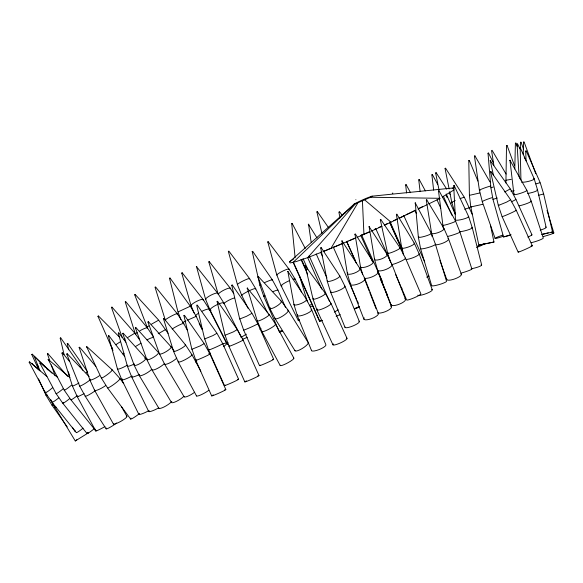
<?xml version="1.0" encoding="UTF-8"?>
<svg xmlns="http://www.w3.org/2000/svg" width="583" height="583" viewBox="0 0 583 583"><rect width="100%" height="100%" fill="white"/><g stroke="black" fill="none" stroke-linecap="round" stroke-linejoin="round"><path stroke-width="0.87" d="M505.913 182.996L506.518 145.641L507.101 145.539L514.476 165.557M514.789 169.012L515.394 143.25L515.97 143.156L517.201 146.493M520.306 148.57L520.451 142.354L521.034 142.252L523.49 148.927M523.228 154.575L523.534 142.143L524.117 142.041L535.762 173.741M194.103 312.976L191.049 305.645L181.743 273.07L182.188 272.808L203.234 299.647L209.363 309.384L226.656 343.504M227.304 344.043L209.989 309.937L205.61 299.334L196.493 266.606L217.794 293.329L223.894 303.08L240.801 336.376M196.828 266.518L196.303 266.759M230.256 288.898A6.807 1.377 -27.3 0 0 225.038 289.554A6.807 1.377 -27.3 0 0 218.275 294.422L208.801 261.913L209.246 261.65L230.431 288.41L233.747 293.65M209.326 261.658L208.809 261.927M153.446 336.894L147.47 327.996L125.644 301.498L125.207 301.768L135.46 334.336A6.807 1.108 -28.4 0 1 137.122 332.572M322.013 320.264A7.768 0.408 -24.1 0 1 319.878 321.029L319.455 321.102L320.052 320.606M294.94 350.317A7.768 1.902 -31.9 0 0 302.009 348.641A7.768 1.902 -31.9 0 0 308.152 342.505L288.184 310.309L281.37 301.222L258.437 276.655L257.978 276.991L269.893 308.516L275.081 318.631L295.049 350.828M363.945 319.236L350.485 284.526L347.41 273.77L341.951 240.859L359.966 268.603L364.82 278.63L378.28 313.341M342.265 240.874L341.725 241.049M362.677 274.484L360.549 267.036L354.96 234.191L355.411 234.089L373.105 261.876M355.404 234.14L354.872 234.315M391.12 305.011L377.624 270.323L374.585 259.544L369.126 226.634L387.141 254.377L391.958 264.42L405.455 299.115M369.44 226.649L368.901 226.823M158.86 408.268L139.315 375.598L134.214 365.366L122.707 333.44L123.166 333.214L145.794 358.246M123.159 333.257L122.722 333.527M171.511 402.54L151.966 369.87L146.858 359.638L135.351 327.719L135.817 327.486L158.445 352.526A6.807 1.53 -31 0 1 152.163 358.115A6.807 1.53 -31 0 1 147.113 358.589M135.817 327.508L135.314 327.799M148.468 321.78L147.958 322.056L148.461 321.765L171.089 346.798L173.683 350.347M55.035 407.517L75.28 440.959L88.463 432.79M75.28 440.959L76.825 439.72M69.734 376.122L68.255 371.75M191.953 349.144L195.801 360.338L211.695 395.944M204.72 338.818L208.568 350.011L224.462 385.618M225.096 335.138L228.951 346.331L244.845 381.938M239.773 318.857L243.628 330.058L259.522 365.658M323.456 251.404L330.896 248.467L357.692 203.168M298.263 320.461L281.137 285.794L276.816 275.023L267.779 241.938L268.224 241.756L289.037 269.149L295.093 279.089L301.462 291.988M432.127 236.662L426.304 200.056L426.741 199.831L443.969 228.463L448.538 238.79L461.328 274.207M426.843 199.896L426.326 200.071M311.584 350.726L297.33 315.622L294.014 304.72L287.834 271.401L306.512 299.414L311.599 309.566L325.846 344.67A7.768 1.902 -22 0 1 318.981 349.632A7.768 1.902 -22 0 1 311.511 350.215M288.14 271.394L287.608 271.576M38.573 369.44L31.795 354.559L32.276 354.216M113.394 423.972L94.679 390.442L89.833 379.97L79.15 347.468L79.616 347.249L95.831 366.379M79.601 347.286L79.106 347.541M130.599 419.039L107.556 387.892L101.355 378.032L86.627 346.805M359.325 321.393L344.896 286.115L339.751 275.912L321.218 247.68L320.716 247.935L327.252 281.225L330.627 292.178L345.056 327.449M248.074 308.32L241.726 295.362L237.419 284.533L228.339 251.382L228.864 251.12L249.641 278.667L255.682 288.658L267.597 312.962M76.337 432.644L52.062 402.321L45.372 392.731L29.165 362.232L29.609 361.89L46.917 376.538M29.595 361.919L29.194 362.247M87.064 433.563L62.782 403.239L56.099 393.649L39.892 363.151L40.336 362.808L57.644 377.456M40.314 362.837L39.921 363.165M95.218 430.116L70.922 399.8L64.254 390.202L48.236 359.529M48.287 359.558L69.96 377.522M177.05 314.069A6.807 0.67 -28.2 0 0 172.24 315.643A6.807 0.67 -28.2 0 0 165.295 320.06L155.02 287.179L155.537 286.902L177.298 313.741L183.732 323.521L187.136 329.898M106.142 428.899L85.242 396.272L79.638 386.048L66.761 354.063L67.242 353.764L89.112 376.633M67.227 353.801L66.797 354.078M112.971 350.441L97.966 316.343L98.447 316.022L119.675 337.302M403.502 254.953L401.702 248.103L396.396 214.435L396.834 214.223L414.367 243.257L419.09 253.707L432.207 289.649M396.95 214.238L396.455 214.442M332.98 344.888L316.926 309.996L313.049 299.115L305.208 265.746L325.336 293.315L330.955 303.379L347.002 338.271M138.834 414.353L121.803 379.788L117.482 369.032L108.423 335.917L108.897 335.713L124.689 356.453M108.883 335.75L108.423 335.983M118.291 333.163L118.815 332.915L125.899 342.206M118.801 332.944L118.313 333.185L127.4 366.226L131.722 376.982L148.752 411.547M196.544 396.01L178.267 362.05L173.603 351.44L163.451 318.624L163.867 318.442L185.525 344.903L191.88 354.588L200.807 371.174M163.852 318.478L163.371 318.726M280.226 365.57L261.956 331.61L257.292 320.993L247.265 288.104L269.215 314.463L275.57 324.148L293.839 358.108M247.556 288.009L247.09 288.279M295.136 257.788L291.719 223.697L292.236 223.566L305.237 248.416M182.239 272.859L181.75 273.084M32.029 363.785L38.784 369.892M355.164 204.137L307.744 257.599L296.339 261.519L290.13 262.977L289.547 261.869L354.938 203.584L352.307 206.076M406.584 192.966L405.644 184.891L406.176 184.709L410.519 192.696M420.117 191.537L418.754 179.87L419.315 179.695L425.357 190.867M433.643 190.116L431.879 174.842L432.433 174.681L437.607 184.257M40.038 370.89L34.28 356.432L45.343 367.305M34.484 356.33L34.011 356.65M281.676 330.444A7.768 0.612 -23.7 0 0 279.359 331.916L263.742 296.266L259.88 285.218L252.22 251.543L252.716 251.339L272.334 279.84L277.96 290.123L285.583 307.54M390.734 262.744L387.673 253.365L380.298 219.733L380.786 219.492L400.113 247.906L405.491 258.218L420.846 293.766A7.768 0.998 -23.2 0 1 414.593 297.614A7.768 0.998 -23.2 0 1 406.65 300.005L395.58 274.374M380.823 219.521L380.356 219.725M293.293 262.233L353.641 204.611A10.275 0.539 -24.1 0 1 354.843 203.627L360.702 200.756A10.275 0.539 -24.1 0 1 367.786 197.681L371.932 196.194L454.179 187.872M339.182 218.523L340.494 217.277M344.429 213.546L345.748 212.299M347.06 211.053L350.995 207.322M520.94 180.118L520.182 147.616M546.096 227.188L537.497 189.766L534.174 178.726L520.255 147.703M147.193 327.18L134.724 294.83L135.227 294.524L158.627 320.082L168.079 333.345M147.054 327.187L148.898 325.846M158.372 320.315L151.551 324.141M165.419 329.738L165.71 329.475L158.204 333.753M455.512 219.988L453.691 185.766L454.208 185.605L468.63 216.533L472.215 227.523L481.631 264.85M454.244 185.642L453.749 185.773M503.333 236.232A7.768 0.634 -19.1 0 1 495.098 238.432L482.272 201.631L479.415 190.277L474.445 156.12L474.992 155.938L489.99 181.969M431.69 285.743L420.605 248.708L418.368 237.274L415.271 202.92L431.34 233.287L435.414 244.168L446.498 281.203A7.768 1.086 -16.5 0 1 438.984 284.642A7.768 1.086 -16.5 0 1 431.719 285.444M415.562 202.891L415.038 203.044M95.78 431.041L77.291 396.753L72.445 386.077L61.944 353.087L62.439 352.824L69.362 361.263M62.417 352.846L61.973 353.094M37.21 364.878C37.888 363.785 37.953 369.425 39.09 369.87M513.951 194.613L509.972 160.296M531.208 242.666A7.768 0.969 -17.9 0 0 539.392 240.174A7.768 0.969 -17.9 0 0 543.254 237.944L531.193 201.135L526.843 190.335L510.03 160.361M446.789 189.191L436.201 172.772L435.654 172.991L439.014 189.949M449.121 188.987L445.048 168.465L445.601 168.247L464.367 197.353L472.317 214.573M31.97 363.763L32.225 363.61M311.176 242.375L308.553 224.287M308.524 224.331L317.014 237.937M289.547 261.869L293.898 258.786M321.984 233.557L316.897 211.935L317.414 211.709L328.353 227.385M317.392 211.724L316.926 211.935M340.195 217.299C338.191 211.928 338.745 209.231 342.112 215.601M443.248 227.975L438.518 191.013L439.079 190.83L455.571 221.11L459.9 231.968L471.866 268.967M64.094 354.602L60.217 338.176L60.756 337.936L80.563 366.299L82.786 370.234M122.248 337.564L111.484 307.438L111.987 307.139L134.841 333.185L139.607 339.794M111.965 307.154L111.528 307.409M47.893 353.692L47.42 353.976L47.915 353.677L67.766 376.472M68.692 349.807L67.264 343.751L67.803 343.511L87.086 371.131M292.229 223.581L291.704 223.741M79.995 366.751L80.214 366.357M87.53 372.012L86.167 372.799M216.679 333.425L212.941 335.589L204.64 338.956L196.704 305.222L197.222 305.004L217.022 333.367L222.706 343.635L238.6 379.241M203.912 343.751L200.18 345.908L191.873 349.283L183.936 315.549L184.454 315.33L204.254 343.693L209.938 353.961L225.832 389.568M251.732 313.465L246.42 316.358L239.7 318.996L231.764 285.269L232.274 285.043L252.082 313.406L257.759 323.682L273.653 359.281M232.253 285.065L231.786 285.276M237.055 329.745L233.324 331.902L225.023 335.276L217.087 301.542L217.597 301.324L237.405 329.686L243.082 339.955L258.976 375.561M217.597 301.331L217.109 301.549M493.517 175.556L490.288 160.733M490.339 160.748L510.387 188.987L515.911 199.328L531.958 234.854M518.156 252.14L502.101 216.614L498.334 205.478L490.551 171.672L490.908 171.526L510.715 199.889L516.239 210.237L532.286 245.764M498.902 205.027L498.334 205.478L506.634 202.104L510.365 199.947M252.679 251.375L252.184 251.579M180.847 319.499L177.975 311.89L169.507 278.302L170.039 278.055L190.298 306.177L196.194 316.358L202.294 329.541M190.014 306.359L178.107 311.883M195.859 316.569L196.194 316.358L187.675 320.103M48.476 359.361L48.046 359.733M141.071 343.176L135.533 346.506M406.162 184.753L405.673 184.898M432.389 174.718L431.901 174.864M442.526 196.901L454.128 189.832M127.888 337.389L134.535 333.338M334.299 312.094L338.235 309.843M124.135 339.546L125.156 338.971M135.22 294.524L134.731 294.83M31.832 354.551L32.284 354.216L51.974 373.135M86.473 346.994L86.896 346.652L112.228 369.87L119.974 378.571L123.727 383.643M526.245 151.033L525.698 151.157L526.26 151.026L540.23 182.734L543.655 193.971L552.538 231.976L541.702 234.592M170.032 278.062L169.536 278.295M182.457 322.676L185.948 320.927M56.099 407.153L54.948 407.67L50.765 399.668M87.312 433.307L88.099 432.914M493.888 165.455L491.549 150.531L492.103 150.334L506.066 174.04M384.496 225.191L397.621 219.04M399.26 218.239L415.643 210.274M418.098 209.078L427.106 204.691M428.745 203.897L440.209 198.315L370.606 197.243M208.765 353.728L210.274 352.999M429.03 276.087L426.763 277.165M353.641 204.611L370.73 197.178A10.275 0.539 -24.1 0 0 371.932 196.194M355.9 199.692L355.827 199.721M504.725 191.931L510.038 189.038M354.704 308.932L356.526 308.101A7.768 0.408 -24.1 0 0 359.624 306.592M357.328 237.259L369.695 231.866M371.342 231.123L382.025 226.306M98.44 316.022L97.966 316.358M330.896 248.467L355.681 237.959M403.808 215.623L424.701 261.833M354.821 308.451L358.173 307.066M355.113 308.742L359.237 307.052M435.72 172.976L436.193 172.772M336.114 316.197L340.195 314.616M510.285 235.262L503.537 236.938L492.978 199.364L490.886 187.784L488.022 153.271L488.59 153.118L493.313 162.679M503.537 236.938L511.043 234.687M490.092 160.85L490.565 160.624M490.893 171.526L490.39 171.766M67.788 343.511L67.264 343.751M183.958 315.556L184.439 315.33M490.441 225.147L493.99 242.018L478.832 245.151L470.787 206.965L469.395 195.29L468.79 160.668L469.359 160.544L477.9 181.058M469.366 160.544L468.79 160.668M478.832 245.151L493.99 242.018M268.216 241.748L267.728 242.018M445.12 168.451L445.594 168.239M338.985 212.11L339.488 211.869M60.741 337.936L60.231 338.176M519.147 176.992L517.07 144.169L517.646 144.023L519.912 148.847M493.233 187.026L490.952 187.813M497.314 198.009L492.978 199.364L493.626 199.277M438.919 190.86L438.54 191.013M525.706 151.15L526.07 160.923M258.458 276.685L257.956 276.983M308.808 224.207L308.269 224.411M474.985 155.938L474.46 156.135M535.806 183.871L539.88 182.785M538.605 195.261L543.655 193.971L543.254 194.03M517.631 144.023L517.085 144.169M322.297 320.584L319.834 321.167L319.324 320.191L293.453 262.365M542.489 234.177L548.275 232.85M519.606 178.711L520.379 178.544M488.59 153.118L488.029 153.271M551.248 232.209L552.538 231.976M479.802 192.973L469.49 195.32M482.673 204.312L470.787 206.965L471.509 206.921M505.789 180.278L511.233 179.345M515.919 143.163L515.416 143.243M521.02 142.259L520.459 142.354M509.775 160.427L510.263 160.23M510.963 191.268L514.199 190.721M523.92 142.077L523.549 142.135M506.714 145.604L507.101 145.539M321.24 247.709L320.694 247.921M419.286 179.688L418.791 179.885M304.996 265.921L305.507 265.659M519.985 147.739L520.481 147.579M147.958 322.071L159.509 353.917L164.61 364.149L184.155 396.819M364.871 200.049L391.069 222.225M46.625 368.594L47.901 369.884M67.22 426.88L52.142 405.418L46.064 395.412L38.536 378.848M72.35 427.266L74.85 431.034M449.194 192.922L450.156 194.416M121.636 406.898L126.861 416.255M524.248 157.199L525.509 159.618M199.16 323.55L202.046 329.235M446.199 194.001L455.44 214.653M446.112 195.13L447.219 197.615M443.393 196.231L451.891 215.229M437.031 199.86L440.726 208.124M414.943 210.332L416.422 213.64M390.486 222.721L402.678 249.983M389.743 222.218L403.05 251.958M389.575 222.181L401.767 249.444M375.744 228.543L389.787 259.938M361.555 234.862L382.251 281.123M360.688 235.255L372.508 261.694M380.269 279.046L387.294 294.743A7.768 0.408 -24.1 0 1 386.74 295.1M346.659 241.347L355.207 260.339M346.63 241.486L356.242 262.969M356.563 299.174L333.287 247.126A7.768 0.408 -24.1 0 0 342.491 243.424M357.306 300.821L358.414 303.298M320.708 252.315L322.559 256.447M316.212 253.962L326.925 277.923M309.172 255.915L329.497 301.36M321.721 289.044L307.678 257.65L321.801 252.053A7.768 0.408 -24.1 0 1 320.876 252.126M303.029 258.597L307.831 269.339M301.469 259.369L306.272 270.111M300.974 259.391L307.62 274.258M293.213 262.445L319.455 321.102M377.959 271.897L391.419 306.607M364.55 279.06L369.148 290.91M369.804 292.608L376.042 308.691M439.83 260.31L446.833 279.702M47.412 353.976L49.774 360.68M51.253 364.871L55.093 375.758M455.206 213.589L451.774 202.367L449.653 191.661M547.051 210.383L553.85 232.938M299.589 276.029L307.372 301.841M362.437 201.15L363.938 234.461M339.284 275.693A6.807 1.494 -22.2 0 1 334.482 279.782A6.807 1.494 -22.2 0 1 327.216 280.817M358.793 321.138A7.768 1.705 -22.2 0 1 353.313 325.802A7.768 1.705 -22.2 0 1 345.012 326.99M344.364 285.859A7.768 1.705 -22.2 0 1 337.943 290.91A7.768 1.705 -22.2 0 1 331.027 291.077M257.365 323.74A7.768 0.408 -24.1 0 1 251.295 327.041A7.768 0.408 -24.1 0 1 243.709 329.898M272.407 359.624A7.768 0.408 -24.1 0 1 267.189 362.648A7.768 0.408 -24.1 0 1 260.164 365.147M148.505 410.818A7.768 1.261 -26.3 0 1 140.867 414.185A7.768 1.261 -26.3 0 1 139.257 413.427M131.466 376.246A7.768 1.261 -26.3 0 1 123.836 379.613A7.768 1.261 -26.3 0 1 122.226 378.863M127.32 365.111A6.807 1.108 -26.3 0 1 120.543 368.463A6.807 1.108 -26.3 0 1 117.46 368.726M183.638 396.535A7.768 1.742 -31 0 1 175.046 401.993A7.768 1.742 -31 0 1 171.796 401.337A7.768 1.742 -31 0 1 164.049 406.97A7.768 1.742 -31 0 1 158.78 407.787M164.093 363.865A7.768 1.742 -31 0 1 156.302 368.981A7.768 1.742 -31 0 1 151.879 369.396M69.545 398.743A7.768 0.78 -38.9 0 1 63.219 402.387M63.365 388.591A6.807 0.678 -38.9 0 1 56.114 393.416M94.854 428.206A7.768 0.78 -38.9 0 1 88.572 432.907A7.768 0.78 -38.9 0 1 87.501 432.71M375.481 228.776A7.768 0.408 -24.1 0 1 374.76 229.206M369.819 231.619A7.768 0.408 -24.1 0 1 363.588 234.271M362.473 234.672A7.768 0.408 -24.1 0 1 361.781 234.876M402.095 288.257A7.768 0.408 -24.1 0 1 401.366 288.687M414.863 210.252A7.768 0.408 -24.1 0 1 406.038 214.69M422.486 206.695A7.768 0.408 -24.1 0 1 420.686 207.526M420.066 207.803A7.768 0.408 -24.1 0 1 418.834 208.35M134.33 363.952A6.807 1.108 -26.3 0 1 127.378 365.92M139.031 374.68A7.768 1.261 -26.3 0 1 132.144 376.057M158.423 408.013A7.768 1.261 -26.3 0 1 150.793 411.379A7.768 1.261 -26.3 0 1 149.175 410.621M209.537 354.027A7.768 0.408 -24.1 0 1 202.541 357.743A7.768 0.408 -24.1 0 1 196.449 359.828M224.586 389.903A7.768 0.408 -24.1 0 1 223.311 391.069A7.768 0.408 -24.1 0 1 213.735 395.31A7.768 0.408 -24.1 0 1 213.342 394.888M268.814 314.361A6.807 1.079 -28.3 0 1 264.019 318.544A6.807 1.079 -28.3 0 1 257.292 320.672M275.11 324.039A7.768 1.232 -28.3 0 1 269.637 328.805A7.768 1.232 -28.3 0 1 261.964 331.239M293.387 357.998A7.768 1.232 -28.3 0 1 287.907 362.764A7.768 1.232 -28.3 0 1 280.234 365.198M242.688 340.02A7.768 0.408 -24.1 0 1 235.692 343.737A7.768 0.408 -24.1 0 1 229.6 345.821M257.73 375.897A7.768 0.408 -24.1 0 1 256.454 377.063A7.768 0.408 -24.1 0 1 246.886 381.304A7.768 0.408 -24.1 0 1 246.492 380.881M364.222 317.844A7.768 2.361 -21.1 0 0 371.531 318.661A7.768 2.361 -21.1 0 0 377.682 312.925A7.768 2.361 -21.1 0 0 387.425 310.724A7.768 2.361 -21.1 0 0 390.821 306.192M364.82 278.63A7.768 2.361 -21.1 0 1 357.109 284.278A7.768 2.361 -21.1 0 1 350.762 283.134M359.441 268.238A6.807 2.07 -21.1 0 1 354.056 273.259A6.807 2.07 -21.1 0 1 347.657 272.545M377.361 271.481A7.768 2.361 -21.1 0 1 373.965 276.014A7.768 2.361 -21.1 0 1 364.222 278.215M170.622 346.623A6.807 1.53 -31 0 1 166.344 351.513A6.807 1.53 -31 0 1 159.429 353.502M176.744 358.144A7.768 1.742 -31 0 1 168.953 363.26A7.768 1.742 -31 0 1 164.53 363.668M194.649 392.228A7.768 1.742 -31 0 1 187.434 396.374A7.768 1.742 -31 0 1 184.075 396.338M237.347 379.577A7.768 0.408 -24.1 0 1 232.129 382.601A7.768 0.408 -24.1 0 1 225.111 385.101M222.305 343.7A7.768 0.408 -24.1 0 1 215.309 347.417A7.768 0.408 -24.1 0 1 209.217 349.501M185.124 344.808A6.807 1.079 -28.3 0 1 179.542 349.399A6.807 1.079 -28.3 0 1 174.018 350.594M208.78 390.297A7.768 1.232 -28.3 0 1 200.698 394.946A7.768 1.232 -28.3 0 1 196.544 395.646M191.421 354.479A7.768 1.232 -28.3 0 1 185.051 359.726A7.768 1.232 -28.3 0 1 178.741 361.088M460.089 198.635A6.807 0.401 -22 0 1 464.046 197.593M451.883 202.439A6.807 0.401 -22 0 1 455.272 200.596M464.702 209.326A7.768 0.459 -22 0 1 469.22 208.131M455.33 213.662A7.768 0.459 -22 0 1 455.571 213.312M484.262 243.964A7.768 0.459 -22 0 1 476.61 247.513M477.528 246.15A7.768 0.459 -22 0 1 483.526 244.007M329.92 248.62A7.768 0.408 -24.1 0 1 322.997 251.608M84.134 393.591A7.768 0.525 -28.5 0 1 77.882 396.127M78.96 383.031A6.807 0.459 -28.5 0 1 72.503 385.91M104.955 426.581A7.768 0.525 -28.5 0 1 97.572 430.422A7.768 0.525 -28.5 0 1 96.37 430.414M287.63 310.076A7.768 1.902 -31.9 0 1 282.908 315.913A7.768 1.902 -31.9 0 1 274.979 318.121M280.882 301.017A6.807 1.669 -31.9 0 1 275.992 306.592A6.807 1.669 -31.9 0 1 270.104 307.394M151.449 369.593A7.768 1.742 -31 0 1 142.85 375.051A7.768 1.742 -31 0 1 139.607 374.395M144.497 358.144A6.807 1.53 -31 0 1 141.05 362.954A6.807 1.53 -31 0 1 134.462 364.309M105.676 385.56A7.768 1.421 -29.3 0 1 98.133 389.765A7.768 1.421 -29.3 0 1 94.635 390.042M99.46 375.692A6.807 1.246 -29.3 0 1 92.201 379.628A6.807 1.246 -29.3 0 1 90.168 379.059M126.358 416.116A7.768 1.421 -29.3 0 1 121.169 421.159A7.768 1.421 -29.3 0 1 113.357 423.564M71.52 385.144A6.807 0.678 -38.9 0 1 64.268 389.969M77.16 395.726A7.768 0.78 -38.9 0 1 70.937 399.53M95.612 430.057A7.768 0.78 -38.9 0 1 95.233 429.846M324.899 293.169A6.807 1.239 -24.6 0 1 319.273 297.541A6.807 1.239 -24.6 0 1 313.428 298.248M346.499 338.096A7.768 1.421 -24.6 0 1 340.086 343.088A7.768 1.421 -24.6 0 1 333.41 343.897M330.452 303.211A7.768 1.421 -24.6 0 1 324.039 308.203A7.768 1.421 -24.6 0 1 317.363 309.005M89.906 380.014A6.807 0.838 -32.8 0 1 83.187 384.583A6.807 0.838 -32.8 0 1 79.616 385.8M95.306 390.697A7.768 0.955 -32.8 0 1 88.273 395.157A7.768 0.955 -32.8 0 1 85.22 395.988M116.68 422.974A7.768 0.955 -32.8 0 1 108.708 428.024A7.768 0.955 -32.8 0 1 106.543 428.068M249.495 290.633A7.768 0.896 -26.2 0 1 255.398 289.059M241.916 295.53A7.768 0.896 -26.2 0 1 248.278 291.216M237.58 284.679A6.807 0.787 -26.2 0 1 243.687 280.649A6.807 0.787 -26.2 0 1 249.393 279.017M259.821 329.198A7.768 0.896 -26.2 0 1 260.965 328.44M223.581 303.692A7.768 1.567 -27.3 0 1 234.468 297.942M247.272 337.287A7.768 1.567 -27.3 0 1 242.331 339.211M246.42 334.197A7.768 1.567 -27.3 0 0 241.078 337.71A7.768 1.581 -27 0 0 241.216 337.185M403.152 216.169A7.768 0.408 -24.1 0 1 398.932 218.268M397.103 219.099A7.768 0.408 -24.1 0 1 395.259 219.908M394.669 220.163A7.768 0.408 -24.1 0 1 393.532 220.636M404.004 215.564A7.768 0.408 -24.1 0 1 403.808 215.768M428.673 276.233A7.768 0.408 -24.1 0 1 427.23 276.947M387.484 223.537A7.768 0.408 -24.1 0 1 384.233 225.096M380.568 226.721A7.768 0.408 -24.1 0 1 378.884 227.421M306.024 299.152A6.807 1.662 -22 0 1 301.324 303.43A6.807 1.662 -22 0 1 293.949 304.282M311.045 309.267A7.768 1.902 -22 0 1 304.734 314.529A7.768 1.902 -22 0 1 297.68 314.434M482.425 201.747A7.768 0.634 -19.1 0 1 491.87 197.717M480.115 190.335A6.807 0.554 -19.1 0 1 482.199 188.863A6.807 0.554 -19.1 0 1 490.616 186.05M495.098 238.432A7.768 0.634 -19.1 0 1 502.816 235.08M293.132 279.17A7.768 1.093 -26.4 0 1 294.823 279.534M282.019 285.983A7.768 1.093 -26.4 0 1 282.464 284.453A7.768 1.093 -26.4 0 1 289.438 280.605M276.998 275.212A6.807 0.962 -26.4 0 1 283.025 270.971A6.807 0.962 -26.4 0 1 288.804 269.535M299.137 320.65A7.768 1.093 -26.4 0 1 299.254 319.375M356.147 237.624A7.768 0.408 -24.1 0 1 349.159 240.662M347.898 241.136A7.768 0.408 -24.1 0 1 347.038 241.42M312.182 306.148A7.768 1.13 -16.7 0 1 310.681 306.396M309.784 305.23A7.768 1.13 -16.7 0 1 311.016 304.632M450.688 203.161A6.807 0.401 -22 0 1 452.168 202.622M264.529 296.259A7.768 0.612 -23.7 0 1 264.864 295.443M273.012 291.617A7.768 0.612 -23.7 0 1 277.96 290.123M264.777 282.536A6.807 0.539 -23.7 0 1 272.042 280.117M260.572 285.211A6.807 0.539 -23.7 0 1 260.863 284.504M282.624 331.086A7.768 0.612 -23.7 0 1 279.512 332.026M531.04 246.099A7.768 0.408 -24.1 0 1 525.822 249.123A7.768 0.408 -24.1 0 1 518.797 251.623M515.838 210.295A7.768 0.408 -24.1 0 1 509.768 213.597A7.768 0.408 -24.1 0 1 502.189 216.461M536.994 189.511A7.768 1.406 -12.7 0 1 535.544 191.355A7.768 1.406 -12.7 0 1 527.659 193.469M533.736 178.5A6.807 1.232 -12.7 0 1 530.1 180.941A6.807 1.232 -12.7 0 1 521.435 182.136M545.593 226.933A7.768 1.406 -12.7 0 1 540.179 230.074M372.588 261.505A6.807 2.07 -21.1 0 1 368.026 266.205A6.807 2.07 -21.1 0 1 360.454 266.497M222.946 343.802A7.768 1.581 -27 0 1 223.406 346.63M191.319 305.915A6.807 1.385 -27 0 1 196.908 301.214A6.807 1.385 -27 0 1 203.081 300.114M202.148 311.176A7.768 1.581 -27 0 1 209.195 309.923M195.626 315.695A7.768 1.581 -27 0 1 198.708 313.107M172.16 328.994A7.768 0.765 -28.2 0 1 180.46 324.483A7.768 0.765 -28.2 0 1 183.448 323.893M196.762 361.409A7.768 0.765 -28.2 0 1 195.582 362.058M112.322 347.898A6.807 0.445 -34.1 0 1 111.841 347.818M115.9 344.706A6.807 0.445 -34.1 0 1 120.164 341.893M122.926 353.983A7.768 0.51 -34.1 0 1 124.041 353.225M455.17 221.074A6.807 0.612 -17.7 0 1 449.799 223.646A6.807 0.612 -17.7 0 1 442.716 225.147M459.9 231.968A7.768 0.7 -17.7 0 1 456.074 233.9A7.768 0.7 -17.7 0 1 447.882 236.421M471.414 268.923A7.768 0.7 -17.7 0 1 469.592 270.293A7.768 0.7 -17.7 0 1 461.488 272.997M526.456 190.233A6.807 0.845 -17.9 0 1 520.196 193.425A6.807 0.845 -17.9 0 1 514.49 193.986M530.749 201.018A7.768 0.969 -17.9 0 1 528.154 203.03A7.768 0.969 -17.9 0 1 519.154 205.85M452.204 188.302A91.465 4.788 -24.1 0 1 453.88 187.937M75.251 430.968A7.768 0.656 -33.8 0 1 74.894 430.801M52.638 387.673A6.807 0.678 -38.9 0 1 46.859 392.06A6.807 0.678 -38.9 0 1 45.758 391.98M58.817 397.825A7.768 0.78 -38.9 0 1 52.069 402.051M83.099 428.148A7.768 0.78 -38.9 0 1 76.351 432.375M111.856 369.877A6.807 0.853 -36.6 0 1 107.527 374.468A6.807 0.853 -36.6 0 1 101.347 377.755M119.544 378.578A7.768 0.977 -36.6 0 1 114.603 383.825A7.768 0.977 -36.6 0 1 107.556 387.578M139.22 413.748A7.768 0.977 -36.6 0 1 132.392 418.441A7.768 0.977 -36.6 0 1 131.007 418.12M219.07 303.801A7.768 1.581 -27 0 1 223.726 303.626M211.053 310.294A7.768 1.581 -27 0 1 211.265 308.232A7.768 1.581 -27 0 1 218.487 304.042M228.368 344.4A7.768 1.581 -27 0 1 228.106 342.768M205.879 299.604A6.807 1.385 -27 0 1 210.682 295.304A6.807 1.385 -27 0 1 217.794 293.329M47.114 395.026A6.807 0.59 -35.3 0 1 46.494 394.742M53.345 404.974A7.768 0.67 -35.3 0 1 52.63 404.653M447.97 238.432A7.768 2.062 -19.7 0 1 445.193 242.098A7.768 2.062 -19.7 0 1 435.632 244.787M443.474 228.15A6.807 1.807 -19.7 0 1 439.516 232.07A6.807 1.807 -19.7 0 1 431.274 233.273M431.216 232.799A6.807 1.807 -19.7 0 1 431.588 232.187M460.759 273.85A7.768 2.062 -19.7 0 1 455.308 278.703A7.768 2.062 -19.7 0 1 446.767 279.155M515.51 199.393A7.768 0.408 -24.1 0 1 511.255 201.864M531.565 234.92A7.768 0.408 -24.1 0 1 527.877 237.121M552.531 233.091A7.768 0.474 -16.6 0 1 552.137 233.805A7.768 0.474 -16.6 0 1 543.283 236.56M405.032 258.138A7.768 0.998 -23.2 0 1 401.046 261.228A7.768 0.998 -23.2 0 1 391.754 264.529M399.705 247.833A6.807 0.874 -23.2 0 1 393.809 251.623A6.807 0.874 -23.2 0 1 388.14 252.679M404.857 298.7A7.768 2.361 -21.1 0 1 399.647 304.064A7.768 2.361 -21.1 0 1 391.011 304.392M391.368 264.004A7.768 2.361 -21.1 0 1 386.157 269.375A7.768 2.361 -21.1 0 1 377.522 269.703M386.616 254.013A6.807 2.07 -21.1 0 1 382.054 258.714A6.807 2.07 -21.1 0 1 374.49 259.005M430.924 233.156A6.807 0.955 -16.5 0 1 424.752 236.304A6.807 0.955 -16.5 0 1 418.856 236.618M435.414 244.168A7.768 1.086 -16.5 0 1 427.9 247.607A7.768 1.086 -16.5 0 1 420.635 248.402M471.72 227.304A7.768 1.304 -14 0 1 469.271 229.469A7.768 1.304 -14 0 1 460.082 231.677M468.2 216.344A6.807 1.144 -14 0 1 462.88 219.237A6.807 1.144 -14 0 1 455.527 219.674M481.135 264.631A7.768 1.304 -14 0 1 479.43 266.497A7.768 1.304 -14 0 1 471.195 268.763M419.09 253.707A7.768 1.567 -19.9 0 1 414.863 256.957A7.768 1.567 -19.9 0 1 406.183 259.493M431.653 289.416A7.768 1.567 -19.9 0 1 427.077 293.278A7.768 1.567 -19.9 0 1 417.749 295.18M413.886 243.06A6.807 1.377 -19.9 0 1 408.224 247.068A6.807 1.377 -19.9 0 1 402.044 247.236M139.774 330.838A6.807 1.108 -28.4 0 1 147.302 328.411M146.923 339.904A7.768 1.268 -28.4 0 1 153.664 337.411M392.344 193.345L392.884 193.148L392.374 193.323"/></g></svg>
